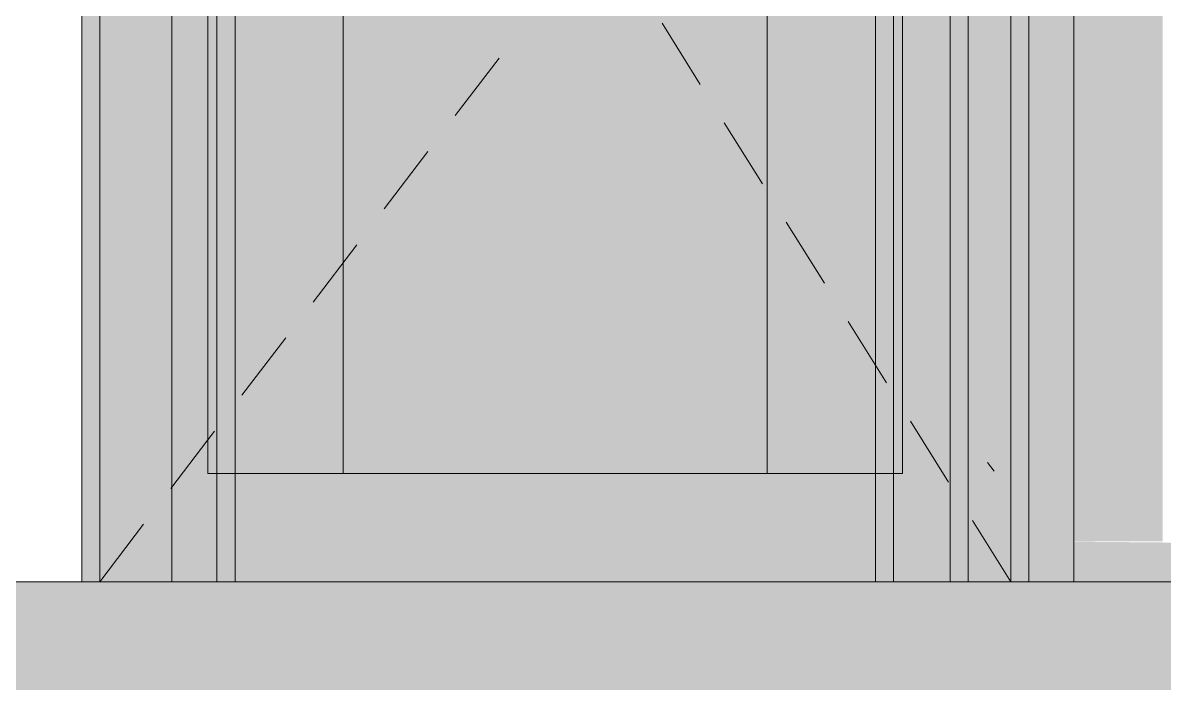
# Model space of a CAD drawing. Header units: millimetres. Extents: x 1499747 to 4230374, y -28481 to 441852.
# Drawn here: x 4052502 to 4053767, y 363716 to 364448 of the extents above; entities that cross this region are included whole.
import ezdxf

# ---------------------------------------------------------------- set-up
doc = ezdxf.new("R2010")
doc.units = ezdxf.units.MM
doc.header["$MEASUREMENT"] = 0
doc.layers.add('Чертеж и Рисунок', color=7, linetype='Continuous')

# ---------------------------------------------------------------- blocks, each defined once
blk = doc.blocks.new('zw$CFC4')
at = {"layer": 'Чертеж и Рисунок', "linetype": 'Continuous', "lineweight": 0, "true_color": 0x2e2e2e}
for points in [[(900, 0), (962.8, 0), (962.8, 2825), (900, 2825)], [(0, 0), (0, 2777.2), (20, 2757.2), (20, 0)], [(900, 0), (880, 0), (880, 2755.9), (900, 2775.9)], [(962.8, 0), (982.8, 0), (982.8, 2758.7), (962.8, 2778.7)], [(140, 120), (20, 0), (20, 2756.4), (140, 2636.4)], [(1151.6, 44.9), (1151.6, 2240.2), (1131.6, 2220.2), (1131.6, 44.9)], [(880, 0), (20, 0), (140, 120), (760, 120)], [(982.8, 0), (1250, 0), (1250, 43), (982.8, 45.6)]]:
    blk.add_hatch(color=250, dxfattribs=at).paths.add_polyline_path(points)
h = blk.add_hatch(color=250, dxfattribs=at)
h.paths.add_polyline_path([(880, 0), (760, 120), (760, 2638.2), (880, 2758.2)])
h.paths.add_polyline_path([(859.8, 1000), (851.1, 1021.1), (830, 1029.8), (809, 1021.1), (800.3, 1000), (809, 979), (830, 970.3), (851.1, 979)], flags=16)
at = {"layer": 'Чертеж и Рисунок', "linetype": 'Continuous', "lineweight": 0, "true_color": 0x84adf9}
for points in [[(982.8, 44.9), (1198.6, 44.9), (1198.6, 2755.1), (982.8, 2754.9)], [(760, 120), (140, 120), (140, 2635), (760, 2635)]]:
    blk.add_hatch(color=161, dxfattribs=at).paths.add_polyline_path(points)
at = {"layer": 'Чертеж и Рисунок', "color": 7, "linetype": 'Continuous', "lineweight": 5}
for points in [[(962.8, 0), (962.8, 2825)], [(0, 2775), (0, 0)], [(900, 0), (900, 2775)], [(982.8, 0), (982.8, 2758.7)], [(20, 2755), (20, 0)], [(880, 0), (880, 2755)], [(760, 2635), (760, 120)], [(140, 120), (140, 2597.7)], [(760, 120), (140, 120)]]:
    blk.add_lwpolyline(points, dxfattribs=at)
at = {"layer": 'Чертеж и Рисунок', "color": 23, "linetype": 'Continuous', "lineweight": 5, "true_color": 0xbf8080}
for points in [[(414.2, 516.9), (462.8, 580.5)], [(335.4, 413.5), (383.9, 477.1)], [(256.6, 310.1), (305.1, 373.7)], [(177.7, 206.8), (226.2, 270.4)], [(140, 157.4), (147.4, 167)], [(98.9, 103.4), (140, 157.4)], [(1011.6, 122.5), (1004.2, 132.1)], [(20, 0), (68.5, 63.7)]]:
    blk.add_lwpolyline(points, dxfattribs=at)
blk = doc.blocks.new('zw$3D87')
at = {"layer": 'Чертеж и Рисунок', "color": 23, "linetype": 'Continuous', "lineweight": 5, "true_color": 0xbf8080}
blk.add_lwpolyline([(1085.3, 0), (1042.9, 67.9)], dxfattribs=at)
at = {"layer": 'Чертеж и Рисунок', "color": 1, "linetype": 'Continuous', "lineweight": 0}
for points in [[(0, 0), (141.1, 0)], [(352.7, 0), (881.9, 0)], [(1093.6, 0), (1234.7, 0)]]:
    blk.add_lwpolyline(points, dxfattribs=at)
at = {"layer": 'Чертеж и Рисунок', "color": 7, "linetype": 'Continuous', "lineweight": 5}
for points in [[(205.3, 0), (155.3, 0)], [(225.3, 0), (205.3, 0)], [(1085.3, 0), (225.3, 0)], [(1105.3, 0), (1085.3, 0)], [(1105.3, 0), (1155.3, 0)]]:
    blk.add_lwpolyline(points, dxfattribs=at)
at = {"color": 1, "lineweight": 40}
blk.add_blockref('zw$CFC4', (55.3, 0), dxfattribs=at)

msp = doc.modelspace()

# ---------------------------------------------------------------- hatches: boundary and pattern name
at = {"layer": 'Чертеж и Рисунок', "linetype": 'Continuous', "lineweight": 0, "true_color": 0x2e2e2e}
for points in [[(4052666.97095, 363828.35626), (4052716.97103, 363828.35626), (4052716.97103, 366628.36054), (4052666.97095, 366628.36054)], [(4053666.97248, 363828.35626), (4053666.97248, 366628.36054), (4053616.97241, 366628.36054), (4053616.97241, 363828.35626)], [(4052716.97103, 363828.35626), (4052736.97106, 363828.35626), (4052736.97106, 366583.36047), (4052716.97103, 366603.3605)], [(4053616.97241, 363828.35626), (4053616.97241, 366603.3605), (4053596.97237, 366583.36047), (4053596.97237, 363828.35626)], [(4053476.97219, 363948.35644), (4053596.97237, 363828.35626), (4053596.97237, 366583.36047), (4053476.97219, 366463.36029)], [(4052856.97124, 363948.35644), (4052736.97106, 363828.35626), (4053596.97237, 363828.35626), (4053476.97219, 363948.35644)]]:
    msp.add_hatch(color=250, dxfattribs=at).paths.add_polyline_path(points)
h = msp.add_hatch(color=250, dxfattribs=at)
h.paths.add_polyline_path([(4052736.97106, 363828.35626), (4052856.97123, 363948.35643), (4052856.97123, 366463.3603), (4052736.97106, 366583.36047)])
h.paths.add_polyline_path([(4052760.37112, 364973.75802), (4052759.9711, 364978.35803), (4052760.37112, 364983.05804), (4052761.57109, 364987.65805), (4052763.5711, 364991.85804), (4052766.2711, 364995.75805), (4052769.57113, 364999.05804), (4052773.47111, 365001.75804), (4052777.67114, 365003.75805), (4052782.27114, 365004.95807), (4052786.97116, 365005.35804), (4052791.67113, 365004.95807), (4052796.17117, 365003.75805), (4052800.47116, 365001.75804), (4052804.27118, 364999.05804), (4052807.67117, 364995.75805), (4052810.37117, 364991.85804), (4052812.27118, 364987.65805), (4052813.57119, 364983.05804), (4052813.97117, 364978.35803), (4052813.57119, 364973.75802), (4052812.27118, 364969.15801), (4052810.37117, 364964.85798), (4052807.67117, 364961.05801), (4052804.27118, 364957.75798), (4052800.47116, 364955.05798), (4052796.97117, 364953.35798), (4052796.97117, 364703.45759), (4052800.47116, 364701.7576), (4052804.27118, 364699.0576), (4052807.67117, 364695.75757), (4052810.37117, 364691.85759), (4052812.27118, 364687.65756), (4052813.57119, 364683.05755), (4052813.97117, 364678.35754), (4052813.57119, 364673.75753), (4052812.27118, 364669.15753), (4052810.37117, 364664.85753), (4052807.67117, 364661.05752), (4052804.27118, 364657.75753), (4052800.47116, 364655.05753), (4052796.17117, 364653.05752), (4052791.67113, 364651.85751), (4052786.97116, 364651.35752), (4052782.27114, 364651.85751), (4052777.67114, 364653.05752), (4052773.47111, 364655.05753), (4052769.57113, 364657.75753), (4052766.2711, 364661.05752), (4052763.5711, 364664.85753), (4052761.57109, 364669.15753), (4052760.37112, 364673.75753), (4052759.9711, 364678.35754), (4052760.37112, 364683.05755), (4052761.57109, 364687.65756), (4052763.5711, 364691.85759), (4052766.2711, 364695.75757), (4052769.57113, 364699.0576), (4052773.47111, 364701.7576), (4052776.9711, 364703.45759), (4052776.9711, 364953.35798), (4052773.47111, 364955.05798), (4052769.57113, 364957.75798), (4052766.2711, 364961.05801), (4052763.5711, 364964.85798), (4052761.57109, 364969.15801)], flags=0)
at = {"layer": 'Чертеж и Рисунок', "linetype": 'Continuous', "lineweight": 0, "true_color": 0x84adf9}
msp.add_hatch(color=161, dxfattribs=at).paths.add_polyline_path([(4052856.97124, 366463.36029), (4052856.97124, 363948.35644), (4053476.97219, 363948.35644), (4053476.97219, 366463.36029)])
at = {"layer": 'Чертеж и Рисунок', "linetype": 'Continuous', "lineweight": 0, "true_color": 0x7f7f7f}
msp.add_hatch(color=8, dxfattribs=at).paths.add_polyline_path([(4051941.96985, 363828.35626), (4051941.96985, 363628.35595), (4054391.97359, 363628.35595), (4054391.97359, 363828.35626)])

# ---------------------------------------------------------------- linework, layer by layer
at = {"layer": 'Чертеж и Рисунок', "color": 253, "linetype": 'Continuous', "lineweight": 5, "true_color": 0xaaaaaa}
for points in [[(4052666.97095, 368578.36352), (4052666.97095, 363828.35626)], [(4053666.97248, 368578.36352), (4053666.97248, 363828.35626)]]:
    msp.add_lwpolyline(points, dxfattribs=at)
at = {"layer": 'Чертеж и Рисунок', "color": 7, "linetype": 'Continuous', "lineweight": 5}
for points in [[(4053616.97241, 363828.35626), (4053616.97241, 366628.36054)], [(4052716.97103, 363828.35626), (4052716.97103, 366603.3605)], [(4052736.97106, 363828.35626), (4052736.97106, 366583.36047)], [(4053596.97237, 366583.36047), (4053596.97237, 363828.35626)], [(4052856.97124, 366463.36029), (4052856.97124, 363948.35644)], [(4053476.97219, 363948.35644), (4053476.97219, 366463.36029)], [(4052856.97124, 363948.35644), (4053476.97219, 363948.35644)], [(4051366.96897, 363828.35626), (4052666.97095, 363828.35626)], [(4052716.97103, 363828.35626), (4052666.97095, 363828.35626)], [(4052736.97106, 363828.35626), (4052716.97103, 363828.35626)], [(4053596.97237, 363828.35626), (4052736.97106, 363828.35626)], [(4053616.97241, 363828.35626), (4053596.97237, 363828.35626)], [(4053616.97241, 363828.35626), (4053666.97248, 363828.35626)], [(4053666.97248, 363828.35626), (4054904.47437, 363828.35626)]]:
    msp.add_lwpolyline(points, dxfattribs=at)
at = {"layer": 'Чертеж и Рисунок', "color": 23, "linetype": 'Continuous', "lineweight": 5, "true_color": 0xbf8080}
for points in [[(4053252.67185, 364379.7571), (4053210.37178, 364447.65721)], [(4053321.57195, 364269.45693), (4053279.17189, 364337.35704)], [(4053390.37206, 364159.25677), (4053348.07199, 364227.05687)], [(4053459.27216, 364048.9566), (4053416.8721, 364116.7567)], [(4053528.07227, 363938.65643), (4053485.7722, 364006.55653)], [(4053596.97237, 363828.35626), (4053554.57231, 363896.25636)]]:
    msp.add_lwpolyline(points, dxfattribs=at)
at = {"layer": 'Чертеж и Рисунок', "color": 1, "linetype": 'Continuous', "lineweight": 0}
for points in [[(4052511.67072, 363828.35626), (4052652.77093, 363828.35626)], [(4052864.37126, 363828.35626), (4053393.57206, 363828.35626)], [(4053605.27239, 363828.35626), (4053746.3726, 363828.35626)]]:
    msp.add_lwpolyline(points, dxfattribs=at)

# ---------------------------------------------------------------- block references
at = {"color": 1, "lineweight": 40}
msp.add_blockref('zw$3D87', (4052511.66797, 363828.35626), dxfattribs=at)

doc.saveas('drawing.dxf')
